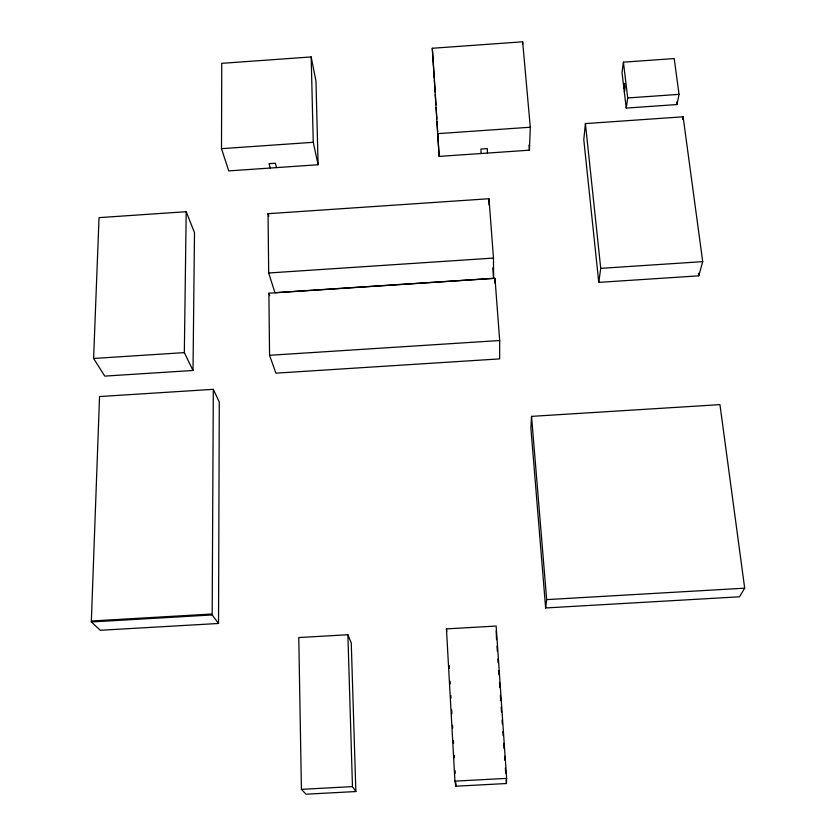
<?xml version="1.0" encoding="UTF-8"?>
<svg xmlns="http://www.w3.org/2000/svg" width="836" height="836" viewBox="0 0 836 836"><rect width="100%" height="100%" fill="white"/><g stroke="black" fill="none" stroke-linecap="round" stroke-linejoin="round"><path stroke-width="1.25" d="M221.498 148.672L221.759 63.337L311.18 56.932L315.966 80.998L318.098 164.744L228.74 170.899L221.498 148.672L313.249 142.298L318.098 164.744M499.677 340.524L499.635 358.884L275.911 373.159L269.558 355.3L268.899 293.206L494.996 278.336L499.677 340.524L269.558 355.3M218.53 623.468L219.283 402.085L213.316 389.325L99.547 396.546L91.312 621.953L100.341 630.281L218.53 623.468L212.177 614.951L213.316 389.325M193.011 370.473L194.495 232.627L186.198 211.707L99.035 217.632L93.601 358.466L104.772 376.116L193.011 370.473L184.338 352.614L186.198 211.707M522.594 44.392L522.657 41.8L432.296 48.269L439.14 156.405L529.439 150.187L530.285 127.229L522.657 41.8M506.417 783.52L506.626 778.379L496.145 626.049L446.445 628.891L454.941 781.137L455.954 786.206L506.417 783.52L506.156 779.622M531.539 416.37L530.881 427.98L545.647 607.96L739.494 596.799L744.688 588.178L719.953 404.634L531.539 416.37L546.66 599.621L545.647 607.96M585.409 123.592L583.789 139.716L598.754 282.38L698.76 275.838L702.71 261.647L683.106 116.8L585.409 123.592L600.729 268.356L598.754 282.38M623.426 62.167L622.026 72.575L626.237 108.084L677.003 104.542L679.041 94.363L674.203 58.562L623.426 62.167L627.7 97.958L626.237 108.084M623.875 88.104L624.523 83.349L625.035 87.623L624.377 92.368M682.584 119.308L683.106 116.8M627.7 97.958L679.041 94.363M437.541 133.666L530.285 127.229M268.053 213.692L488.997 198.728L493.47 258.084L493.595 278.294L274.919 292.673L268.68 272.985L268.053 213.692L268.774 216.158M268.68 272.985L493.47 258.084M600.729 268.356L702.71 261.647M93.601 358.466L184.338 352.614M92.315 620.939L211.205 614.052M91.312 621.953L212.177 614.951M546.66 599.621L744.688 588.178M347.88 634.743L298.776 637.554L301.42 789.341L306.007 794.2L355.864 791.546L351.256 642.905L347.88 634.743L352.468 786.613L355.864 791.546M301.42 789.341L352.468 786.613M454.941 781.137L506.626 778.379M268.899 293.206L269.683 295.61M270.227 168.036L269.025 163.668L275.347 163.229L276.517 167.608M446.445 628.891L446.779 631.264M676.658 102.002L677.003 104.542M698.415 273.257L698.76 275.838M528.979 145.025L529.439 150.187M492.822 267.959L493.595 278.294M496.542 639.624L496.166 630.846M496.992 646.103L497.347 651.286M497.88 659.061L498.141 662.958M498.674 670.733L498.946 674.621M499.479 682.395L499.834 687.589M500.367 695.364L500.722 700.547M501.172 707.026L501.527 712.22M502.06 719.995L502.331 723.882M502.864 731.657L503.126 735.555M503.659 743.329L504.014 748.513M504.557 756.298L504.819 760.185M505.352 767.96L505.707 773.143M432.296 48.269L434.302 77.779M434.459 80.361L435.18 91.96M435.337 94.541L435.964 104.845M436.131 107.426L436.841 119.025M436.998 121.607L437.636 131.91M437.792 134.491L439.14 156.405M449.204 665.707L449.35 668.298M450.071 681.256L450.217 683.848M450.876 695.51L451.022 698.102M451.67 709.764L451.889 713.651M452.548 725.314L452.684 727.905M453.415 740.853L453.561 743.444M454.209 755.107L454.356 757.698M455.087 770.656L455.223 773.248M455.735 782.318L455.954 786.206M311.18 56.932L313.249 142.298M481.055 153.511L480.961 149.048L487.357 148.599L487.419 153.082M488.997 198.728L489.07 205.039M494.996 278.336L495.016 283.279"/></g></svg>
